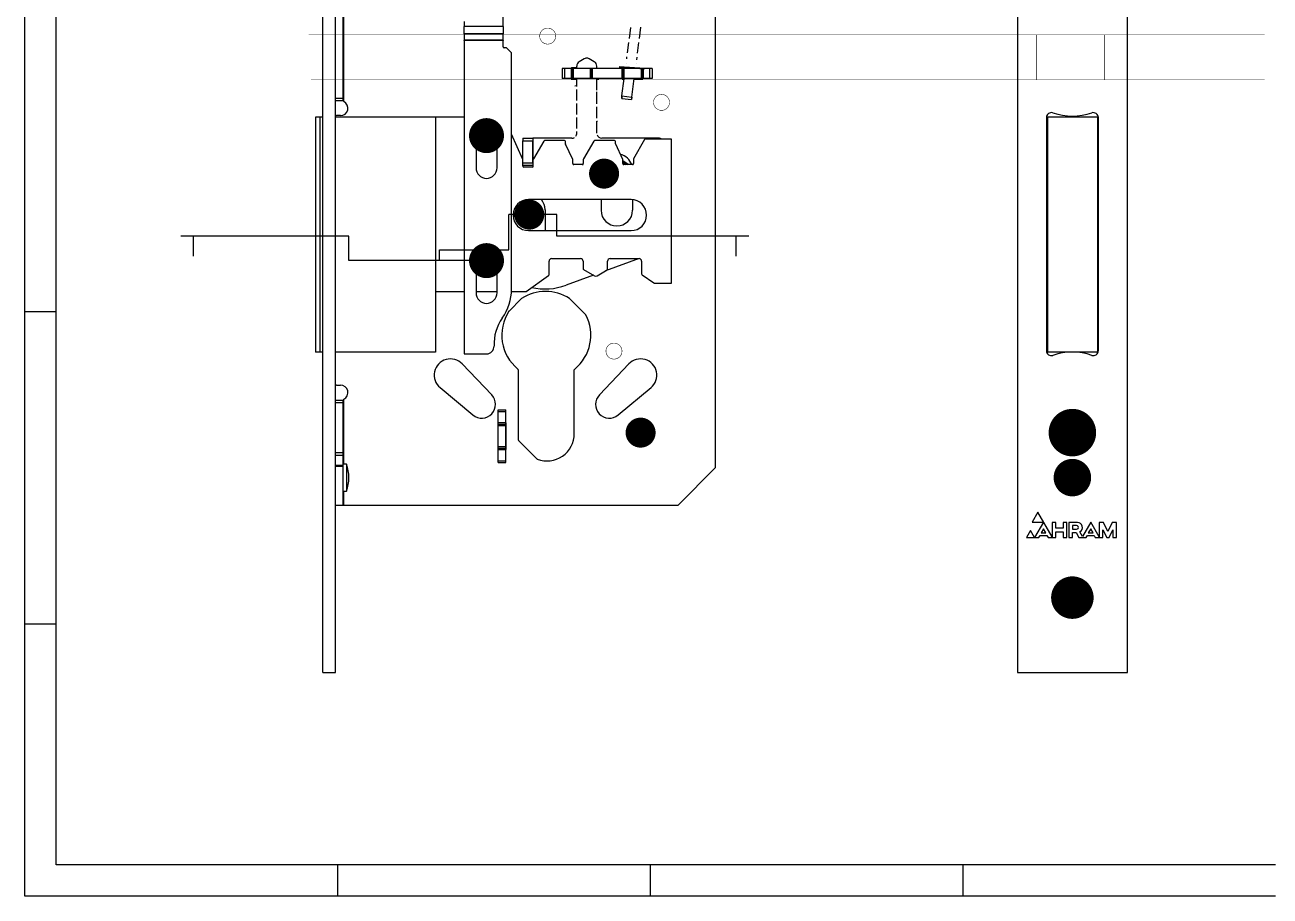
# Model space of a CAD drawing. Extents: x 19 to 519, y 6 to 365.
# Drawn here: x 18.8 to 267.7, y 6.2 to 180.5 of the extents above; entities that cross this region are included whole.
import ezdxf

# ---------------------------------------------------------------- set-up
doc = ezdxf.new("R2010")
doc.units = 0
doc.layers.add('119', color=190, linetype='CONTINUOUS')

msp = doc.modelspace()

# ---------------------------------------------------------------- linework, layer by layer
at = {"layer": '119'}
for p, q in [((78.3217, 50.9471), (78.3217, 290.9471)), ((217.1272, 290.9471), (217.1272, 50.9471)), ((239.1272, 50.9471), (239.1272, 290.9471)), ((156.8217, 91.9471), (156.8217, 249.9471)), ((80.8217, 165.8471), (80.8217, 217.6971)), ((82.3217, 217.6971), (82.3217, 165.8471)), ((18.75, 123.125), (18.75, 185.625)), ((25, 123.125), (25, 185.625)), ((114.3217, 180.1723), (114.3217, 186.6197)), ((82.5217, 165.1738), (82.5217, 182.2471)), ((106.5217, 181.2025), (106.5217, 180.1723)), ((114.3217, 180.1723), (106.5217, 180.1723)), ((106.5217, 178.6874), (106.5217, 180.1723)), ((114.3217, 180.1723), (114.3217, 178.6874)), ((139.5744, 177.7688), (139.8604, 179.9984)), ((141.5924, 177.7808), (141.8783, 180.0104)), ((114.3217, 178.6874), (106.5217, 178.6874)), ((106.5217, 178.6874), (106.5217, 177.4318)), ((114.3217, 177.4318), (106.5217, 177.4318)), ((106.5217, 177.3611), (106.5217, 177.4318)), ((114.3217, 177.3611), (106.5217, 177.3611)), ((106.5217, 177.3611), (106.5217, 162.0471)), ((114.3217, 177.4318), (114.3217, 178.6874)), ((114.3217, 177.4318), (114.3217, 177.3611)), ((114.3217, 176.1025), (114.3217, 177.3611)), ((139.2072, 174.9055), (139.4693, 176.949)), ((141.2183, 174.8641), (141.4873, 176.9615)), ((114.9388, 175.9025), (114.5217, 175.9025)), ((115.9631, 174.9611), (115.0803, 175.8439)), ((116.0217, 158.6495), (116.0217, 174.8196)), ((126.1217, 171.7721), (126.1217, 169.7721)), ((126.6217, 171.7721), (126.1217, 171.7721)), ((126.6217, 171.7721), (126.6217, 169.7721)), ((127.9217, 171.7721), (126.6217, 171.7721)), ((127.9217, 171.7721), (127.9217, 169.7721)), ((127.953, 171.7721), (127.9217, 171.7721)), ((128.1217, 171.7721), (127.953, 171.7721)), ((128.1217, 171.7721), (128.1217, 169.7721)), ((128.3217, 171.7721), (128.1217, 171.7721)), ((129.0717, 171.9221), (128.1467, 171.9221)), ((128.3217, 171.7721), (128.3217, 169.7721)), ((131.7717, 171.7721), (128.3217, 171.7721)), ((129.0717, 171.9221), (129.0717, 172.2519)), ((129.0717, 171.7721), (129.0717, 171.9221)), ((130.5717, 173.6952), (129.5717, 173.1179)), ((132.5717, 173.1179), (131.5717, 173.6952)), ((131.7717, 171.7721), (131.7717, 169.7721)), ((131.9717, 171.7721), (131.7717, 171.7721)), ((131.9717, 171.7721), (131.9717, 169.7721)), ((132.1717, 171.7721), (131.9717, 171.7721)), ((132.1717, 171.7721), (132.1717, 169.7721)), ((138.0717, 171.7721), (132.1717, 171.7721)), ((133.0717, 171.7721), (133.0717, 172.2519)), ((137.5105, 172.0986), (137.5077, 172.0909)), ((137.5077, 172.0909), (137.5558, 172.0842)), ((142.6508, 171.7939), (137.5105, 172.0986)), ((137.5558, 172.0842), (137.8065, 172.0722)), ((137.8065, 172.0722), (138.2877, 172.0462)), ((138.0717, 171.7721), (138.0717, 169.7721)), ((138.103, 171.7721), (138.0717, 171.7721)), ((138.2717, 171.7721), (138.103, 171.7721)), ((138.2717, 171.7721), (138.2717, 169.7721)), ((138.4717, 171.7721), (138.2717, 171.7721)), ((138.2877, 172.0462), (139.0052, 171.9983)), ((138.4717, 171.7721), (138.4717, 169.7721)), ((141.9217, 171.7721), (138.4717, 171.7721)), ((138.8053, 171.7721), (138.8358, 172.0096)), ((138.9403, 172.8244), (138.9461, 172.8699)), ((139.0052, 171.9983), (139.972, 171.9272)), ((139.0505, 173.6841), (139.1024, 174.0881)), ((139.972, 171.9272), (140.5266, 171.8858)), ((140.5266, 171.8858), (141.1012, 171.8441)), ((140.8217, 171.7721), (140.8334, 171.8635)), ((140.9378, 172.6776), (140.9421, 172.7112)), ((141.0465, 173.525), (141.1134, 174.0467)), ((141.1012, 171.8441), (141.6599, 171.8064)), ((141.2014, 171.7721), (141.2436, 171.8345)), ((141.6599, 171.8064), (142.1499, 171.7797)), ((141.9217, 171.7721), (141.9217, 169.7721)), ((142.1217, 171.7721), (141.9217, 171.7721)), ((142.1217, 171.7721), (142.1217, 169.7721)), ((142.3217, 171.7721), (142.1217, 171.7721)), ((142.1499, 171.7797), (142.5004, 171.773)), ((142.3217, 171.7721), (142.3217, 169.7721)), ((143.6217, 171.7721), (142.3217, 171.7721)), ((142.5004, 171.773), (142.6508, 171.7939)), ((143.6217, 171.7721), (143.6217, 169.7721)), ((144.1217, 171.7721), (143.6217, 171.7721)), ((144.1217, 171.7721), (144.1217, 169.7721)), ((126.6217, 169.7721), (126.1217, 169.7721)), ((127.9217, 169.7721), (126.6217, 169.7721)), ((127.953, 169.7721), (127.9217, 169.7721)), ((128.1217, 169.7721), (127.953, 169.7721)), ((128.3217, 169.7721), (128.1217, 169.7721)), ((128.1467, 169.6221), (129.0717, 169.6221)), ((131.7717, 169.7721), (128.3217, 169.7721)), ((129.0717, 169.6221), (129.0717, 169.7721)), ((129.0717, 168.1875), (129.0717, 169.6221)), ((131.9717, 169.7721), (131.7717, 169.7721)), ((132.1717, 169.7721), (131.9717, 169.7721)), ((138.0717, 169.7721), (132.1717, 169.7721)), ((133.0717, 167.4716), (133.0717, 169.7035)), ((133.4676, 169.6719), (133.0717, 169.5944)), ((138.103, 169.7721), (138.0717, 169.7721)), ((138.1027, 166.2943), (138.5488, 169.7721)), ((138.2717, 169.7721), (138.103, 169.7721)), ((138.4717, 169.7721), (138.2717, 169.7721)), ((138.2967, 169.6221), (138.5295, 169.6221)), ((141.9217, 169.7721), (138.4717, 169.7721)), ((140.0865, 166.0398), (140.5652, 169.7721)), ((140.5459, 169.6221), (142.0967, 169.6221)), ((142.1217, 169.7721), (141.9217, 169.7721)), ((142.2903, 169.7721), (142.1217, 169.7721)), ((142.3217, 169.7721), (142.2903, 169.7721)), ((143.6217, 169.7721), (142.3217, 169.7721)), ((144.1217, 169.7721), (143.6217, 169.7721)), ((128.6499, 168.2775), (129.0717, 168.3638)), ((129.0717, 165.3731), (129.0717, 167.5788)), ((133.0717, 164.7028), (133.0717, 167.0834)), ((80.8217, 165.3471), (80.8217, 165.8471)), ((80.8217, 165.8471), (82.3217, 165.8471)), ((80.8217, 162.1471), (80.8217, 165.3471)), ((80.8217, 165.3471), (82.3217, 165.3471)), ((82.3217, 165.8471), (82.3217, 165.3471)), ((82.3628, 165.3471), (82.3217, 165.3471)), ((129.0717, 162.5626), (129.0717, 164.7662)), ((138.1027, 166.2943), (138.0391, 165.7983)), ((138.0391, 165.7983), (138.0403, 165.8078)), ((138.0391, 165.7983), (140.0229, 165.5439)), ((138.0403, 165.8078), (138.0439, 165.8361)), ((138.0439, 165.8361), (138.0498, 165.8819)), ((138.0498, 165.8819), (138.0577, 165.9436)), ((138.0577, 165.9436), (138.0674, 166.0187)), ((138.0674, 166.0187), (138.0784, 166.1045)), ((138.0784, 166.1045), (138.0903, 166.1975)), ((138.0903, 166.1975), (138.1027, 166.2943)), ((138.1027, 166.2943), (140.0865, 166.0398)), ((140.0865, 166.0398), (140.0229, 165.5439)), ((140.0229, 165.5439), (140.0241, 165.5534)), ((140.0241, 165.5534), (140.0277, 165.5816)), ((140.0277, 165.5816), (140.0336, 165.6275)), ((140.0336, 165.6275), (140.0415, 165.6891)), ((140.0415, 165.6891), (140.0511, 165.7643)), ((140.0511, 165.7643), (140.0621, 165.85)), ((140.0621, 165.85), (140.0741, 165.9431)), ((140.0741, 165.9431), (140.0865, 166.0398)), ((76.8217, 162.0471), (76.8217, 115.0471)), ((77.6796, 162.0471), (76.8217, 162.0471)), ((77.6796, 162.0471), (77.6796, 115.0471)), ((78.3217, 162.0471), (77.6796, 162.0471)), ((80.8217, 108.6471), (80.8217, 162.1471)), ((100.8217, 162.0471), (80.8217, 162.0471)), ((81.8217, 162.3471), (81.0217, 162.3471)), ((106.5217, 162.0471), (100.8217, 162.0471)), ((100.8217, 162.0471), (100.8217, 115.0471)), ((106.5217, 162.0471), (106.5217, 127.1471)), ((129.0717, 159.7587), (129.0717, 161.951)), ((133.0717, 161.8507), (133.0717, 164.0919)), ((222.9272, 161.9443), (222.9272, 115.35)), ((223.1272, 162.0471), (223.1272, 115.0471)), ((233.1272, 162.0471), (223.1272, 162.0471)), ((233.1272, 162.0471), (233.1272, 115.0471)), ((233.3272, 115.35), (233.3272, 161.9443)), ((133.0717, 158.8292), (133.0717, 161.24)), ((133.2358, 161.2022), (133.0717, 161.1606)), ((116.0217, 127.6411), (116.0217, 158.6495)), ((118.2547, 153.5857), (116.0217, 158.6495)), ((118.2717, 157.8292), (120.2717, 157.8292)), ((118.2717, 157.8292), (118.2717, 157.3292)), ((118.2717, 153.505), (118.2717, 157.3292)), ((118.2717, 157.3292), (120.2717, 157.3292)), ((120.2717, 157.8292), (120.2717, 157.3292)), ((120.3717, 157.8292), (120.2717, 157.8292)), ((120.2717, 152.9292), (120.2717, 157.3292)), ((128.0717, 157.8292), (120.3717, 157.8292)), ((120.3717, 152.2471), (120.3717, 157.8292)), ((122.4579, 157.2471), (120.3985, 153.6801)), ((126.6217, 157.3471), (122.6311, 157.3471)), ((126.8217, 156.6916), (126.8217, 157.1471)), ((129.0717, 158.8292), (129.0717, 159.146)), ((132.4579, 157.2471), (130.3985, 153.6801)), ((136.6217, 157.3471), (132.6311, 157.3471)), ((145.4717, 157.8292), (134.0717, 157.8292)), ((136.8217, 156.6916), (136.8217, 157.1471)), ((142.6311, 157.5471), (140.3985, 153.6801)), ((148.0217, 157.6471), (142.8043, 157.6471)), ((148.0217, 128.8471), (148.0217, 157.6471)), ((108.9217, 155.5471), (108.9217, 151.9025)), ((113.1217, 151.9025), (113.1217, 155.5471)), ((128.2528, 153.5874), (126.8405, 156.6069)), ((138.2528, 153.5874), (136.8405, 156.6069)), ((118.2717, 152.2471), (118.2717, 153.505)), ((118.2717, 152.9292), (120.2717, 152.9292)), ((118.2717, 152.4292), (120.2717, 152.4292)), ((120.1717, 152.0471), (118.4717, 152.0471)), ((120.2717, 152.9292), (120.2717, 152.4292)), ((120.2717, 152.4292), (120.3717, 152.4292)), ((128.2717, 152.7471), (128.2717, 153.5027)), ((130.1717, 152.5471), (128.4717, 152.5471)), ((130.3717, 153.5801), (130.3717, 152.7471)), ((138.2717, 153.2967), (138.2717, 153.5027)), ((138.2717, 152.9658), (138.2717, 153.2967)), ((138.2717, 153.2967), (138.9227, 152.908)), ((139.3077, 152.5471), (138.2717, 153.2967)), ((138.2717, 152.7471), (138.2717, 152.9658)), ((138.6888, 152.7093), (138.2717, 152.9658)), ((138.2717, 152.9658), (138.8855, 152.5471)), ((138.8855, 152.5471), (138.4717, 152.5471)), ((138.8855, 152.5471), (138.6888, 152.7093)), ((139.3077, 152.5471), (138.8855, 152.5471)), ((138.9227, 152.908), (139.3077, 152.5471)), ((140.1717, 152.5471), (139.3077, 152.5471)), ((140.3717, 153.5801), (140.3717, 152.7471)), ((223.1272, 153.5471), (222.9272, 153.5471)), ((222.9272, 147.5471), (223.1272, 147.5471)), ((139.9217, 145.5471), (119.4217, 145.5471)), ((133.9217, 145.5471), (133.9217, 143.4292)), ((140.2217, 145.5326), (140.2217, 143.4292)), ((223.1272, 145.5471), (222.9272, 145.5471)), ((233.3272, 145.5471), (233.1272, 145.5471)), ((125.0482, 142.5471), (115.5043, 142.5471)), ((115.5043, 135.5352), (115.5043, 142.5471)), ((116.4217, 143.2281), (116.4217, 141.6661)), ((122.7217, 143.5292), (122.7217, 139.3471)), ((125.0482, 138.2292), (125.0482, 142.5471)), ((222.9272, 139.5471), (223.1272, 139.5471)), ((233.1272, 139.5471), (233.3272, 139.5471)), ((52.4266, 138.2292), (49.9266, 138.2292)), ((83.5159, 138.2292), (52.4266, 138.2292)), ((52.4266, 134.2075), (52.4266, 138.2292)), ((83.5159, 133.3471), (83.5159, 138.2292)), ((119.4217, 139.3471), (139.9217, 139.3471)), ((160.9229, 138.2292), (125.0482, 138.2292)), ((163.4229, 138.2292), (160.9229, 138.2292)), ((160.9229, 134.2075), (160.9229, 138.2292)), ((101.6423, 135.5352), (115.5043, 135.5352)), ((101.6423, 133.3471), (101.6423, 135.5352)), ((101.6423, 133.3471), (83.5159, 133.3471)), ((111.0217, 133.3471), (101.6423, 133.3471)), ((123.5217, 130.5123), (123.5217, 133.2471)), ((124.0217, 133.7471), (129.8217, 133.7471)), ((130.3217, 133.2471), (130.3217, 131.7513)), ((141.5383, 133.7468), (134.8299, 131.3052)), ((135.2217, 131.6477), (135.2217, 133.2471)), ((135.7217, 133.7471), (141.5217, 133.7471)), ((142.0217, 133.2471), (142.0217, 130.6954)), ((108.9217, 130.5471), (108.9217, 127.1471)), ((113.1217, 127.1471), (113.1217, 130.5471)), ((118.9161, 127.1833), (123.4364, 130.3484)), ((123.5217, 130.5123), (123.5217, 130.5123)), ((132.4221, 130.4288), (126.9311, 128.4302)), ((130.4221, 131.5779), (132.6226, 130.3136)), ((133.1226, 130.3147), (135.1221, 131.4747)), ((142.107, 130.5316), (144.4609, 128.8833)), ((100.8217, 127.1471), (106.5217, 127.1471)), ((106.5217, 127.1471), (106.5217, 114.7025)), ((108.9217, 127.1471), (108.9217, 126.9025)), ((108.9217, 127.1471), (113.1217, 127.1471)), ((113.1217, 126.9025), (113.1217, 127.1471)), ((116.0095, 127.1471), (118.8014, 127.1471)), ((144.5756, 128.8471), (148.0217, 128.8471)), ((118.0071, 125.7484), (115.5204, 123.2617)), ((130.8458, 122.5389), (127.6363, 125.7484)), ((18.75, 60.625), (18.75, 123.125)), ((25, 123.125), (18.75, 123.125)), ((25, 60.625), (25, 123.125)), ((77.6796, 115.0471), (76.8217, 115.0471)), ((78.3217, 115.0471), (77.6796, 115.0471)), ((100.8217, 115.0471), (80.8217, 115.0471)), ((106.5217, 114.7025), (111.0313, 114.7025)), ((233.1272, 115.0471), (223.1272, 115.0471)), ((112.065, 106.4917), (106.1774, 112.6861)), ((139.466, 112.6861), (133.5784, 106.4917)), ((117.3717, 111.5059), (117.3717, 97.5164)), ((128.5717, 98.7471), (128.5717, 111.5059)), ((80.8217, 105.4471), (80.8217, 108.6471)), ((81.0217, 108.4471), (81.8217, 108.4471)), ((101.7431, 107.9487), (108.3129, 102.4831)), ((137.3304, 102.4831), (143.9002, 107.9487)), ((80.8217, 104.9471), (80.8217, 105.4471)), ((80.8217, 105.4471), (82.3217, 105.4471)), ((80.8217, 94.9471), (80.8217, 104.9471)), ((80.8217, 104.9471), (82.3217, 104.9471)), ((82.3217, 105.4471), (82.3217, 104.9471)), ((82.3217, 105.4471), (82.3628, 105.4471)), ((82.3217, 104.9471), (82.3217, 94.9471)), ((82.5217, 92.6471), (82.5217, 105.6205)), ((113.3717, 103.4971), (114.8717, 103.4971)), ((113.3717, 103.1971), (113.3717, 103.4971)), ((113.3717, 103.1971), (114.8717, 103.1971)), ((113.3717, 100.9471), (113.3717, 103.1971)), ((114.8717, 103.1971), (114.8717, 103.4971)), ((114.8717, 100.9471), (114.8717, 103.1971)), ((113.3717, 100.8971), (113.2717, 100.8971)), ((113.2717, 100.8971), (113.2717, 95.5971)), ((113.3717, 100.9471), (114.8717, 100.9471)), ((113.3717, 100.8971), (113.3717, 100.9471)), ((113.3717, 100.6471), (113.3717, 100.8971)), ((113.3717, 100.6471), (114.8717, 100.6471)), ((113.3717, 100.3471), (113.3717, 100.6471)), ((113.3717, 100.3471), (114.8717, 100.3471)), ((113.3717, 96.1471), (113.3717, 100.3471)), ((114.8717, 100.8971), (114.8717, 100.9471)), ((114.8717, 100.6471), (114.8717, 100.8971)), ((114.9717, 100.8971), (114.8717, 100.8971)), ((114.8717, 100.3471), (114.8717, 100.6471)), ((114.8717, 96.1471), (114.8717, 100.3471)), ((114.9717, 95.5971), (114.9717, 100.8971)), ((228.647, 101.9471), (227.6029, 101.9471)), ((117.4303, 97.375), (121.1021, 93.7032)), ((225.3749, 99.2471), (225.3749, 99.2471)), ((225.3749, 99.2471), (225.3749, 97.2471)), ((230.8749, 97.2471), (230.8749, 99.2471)), ((230.8749, 99.2471), (230.8749, 99.2471)), ((80.8217, 94.4471), (80.8217, 94.9471)), ((80.8217, 94.9471), (82.3217, 94.9471)), ((82.3217, 94.9471), (82.3217, 94.4471)), ((113.2717, 95.5971), (113.3717, 95.5971)), ((113.3717, 95.8471), (113.3717, 96.1471)), ((113.3717, 96.1471), (114.8717, 96.1471)), ((113.3717, 95.8471), (114.8717, 95.8471)), ((113.3717, 95.5971), (113.3717, 95.8471)), ((113.3717, 95.5471), (113.3717, 95.5971)), ((113.3717, 95.5471), (114.8717, 95.5471)), ((113.3717, 93.2971), (113.3717, 95.5471)), ((114.8717, 95.8471), (114.8717, 96.1471)), ((114.8717, 95.5971), (114.8717, 95.8471)), ((114.8717, 95.5471), (114.8717, 95.5971)), ((114.8717, 95.5971), (114.9717, 95.5971)), ((114.8717, 93.2971), (114.8717, 95.5471)), ((226.8772, 95.9471), (229.3772, 95.9471)), ((80.8217, 92.4611), (80.8217, 94.4471)), ((80.8217, 94.4471), (82.3217, 94.4471)), ((80.8217, 92.2639), (80.8217, 92.4611)), ((80.8217, 92.4611), (82.3217, 92.4611)), ((80.8217, 84.4471), (80.8217, 92.2639)), ((80.8217, 92.2639), (82.3217, 92.2639)), ((82.3217, 94.4471), (82.3217, 92.4611)), ((82.5217, 92.6471), (82.3217, 92.6471)), ((82.3217, 92.4611), (82.3217, 92.2639)), ((82.3217, 92.2639), (82.3217, 84.4471)), ((83.0217, 92.6471), (82.5217, 92.6471)), ((83.0217, 92.6471), (83.0217, 87.2471)), ((113.3717, 93.2971), (114.8717, 93.2971)), ((113.3717, 92.9971), (113.3717, 93.2971)), ((113.3717, 92.9971), (114.8717, 92.9971)), ((114.8717, 92.9971), (114.8717, 93.2971)), ((149.3217, 84.4471), (156.8217, 91.9471)), ((82.3217, 87.2471), (82.5217, 87.2471)), ((82.5217, 87.2471), (83.0217, 87.2471)), ((82.5217, 84.4471), (82.5217, 87.2471)), ((80.8217, 50.9471), (80.8217, 84.4471)), ((80.8217, 84.4471), (82.3217, 84.4471)), ((82.3217, 84.4471), (82.5217, 84.4471)), ((82.5217, 84.4471), (149.3217, 84.4471)), ((221.2339, 83.0118), (220.0978, 81.0443)), ((224.0714, 78.0964), (221.2339, 83.0118)), ((220.0978, 81.0443), (222.3542, 81.0441)), ((222.362, 81.0306), (220.5898, 77.9616)), ((222.3697, 79.7009), (221.8971, 78.8825)), ((222.8422, 78.8824), (222.3697, 79.7009)), ((224.0716, 80.9914), (224.0714, 78.0964)), ((224.8089, 80.9914), (224.0716, 80.9914)), ((224.8089, 79.8383), (224.8089, 80.9914)), ((226.2921, 79.8382), (224.8089, 79.8383)), ((227.0294, 80.9913), (226.2921, 80.9913)), ((226.2921, 80.9913), (226.2921, 79.8382)), ((227.0293, 77.9477), (227.0294, 80.9913)), ((227.3895, 80.9912), (227.3894, 77.9477)), ((229.13, 80.9911), (227.3895, 80.9912)), ((228.1268, 80.3395), (228.1268, 79.628)), ((228.9841, 80.3395), (228.1268, 80.3395)), ((231.7877, 81.0441), (230.1428, 78.1955)), ((231.7877, 79.7004), (231.3151, 78.8819)), ((233.4894, 78.0964), (231.7877, 81.0441)), ((232.2601, 78.8819), (231.7877, 79.7004)), ((233.4896, 80.9909), (233.4894, 78.0964)), ((234.3383, 80.9908), (233.4896, 80.9909)), ((235.2213, 79.16), (234.3383, 80.9908)), ((236.1045, 80.9907), (235.2213, 79.16)), ((236.9532, 80.9907), (236.1045, 80.9907)), ((236.9531, 77.9471), (236.9532, 80.9907)), ((219.7676, 79.3588), (218.9531, 77.9482)), ((218.9531, 77.9482), (221.4565, 77.948)), ((220.5742, 77.9616), (219.7676, 79.3588)), ((221.4565, 77.948), (221.704, 78.3767)), ((221.704, 78.3767), (223.0352, 78.3766)), ((221.8971, 78.8825), (222.8422, 78.8824)), ((223.0352, 78.3766), (223.2827, 77.9479)), ((223.2827, 77.9479), (224.8087, 77.9478)), ((224.8087, 77.9478), (224.8088, 79.1009)), ((224.8088, 79.1009), (226.292, 79.1008)), ((226.292, 79.1008), (226.292, 77.9477)), ((226.292, 77.9477), (227.0293, 77.9477)), ((227.3894, 77.9477), (228.1267, 77.9476)), ((228.1267, 77.9476), (228.1267, 78.9764)), ((228.1267, 78.9764), (228.8776, 78.9764)), ((228.1268, 79.628), (228.9841, 79.6279)), ((228.8776, 78.9764), (229.4384, 77.9475)), ((229.4384, 77.9475), (230.8745, 77.9474)), ((230.1428, 78.1955), (229.6412, 79.1158)), ((230.8745, 77.9474), (231.122, 78.3761)), ((231.122, 78.3761), (232.4532, 78.376)), ((231.3151, 78.8819), (232.2601, 78.8819)), ((232.4532, 78.376), (232.7006, 77.9473)), ((232.7006, 77.9473), (234.2267, 77.9472)), ((234.2267, 77.9472), (234.2268, 79.5247)), ((234.2268, 79.5247), (234.9876, 77.9472)), ((234.9876, 77.9472), (235.4548, 77.9472)), ((235.4548, 77.9472), (236.2158, 79.5246)), ((236.2158, 79.5246), (236.2157, 77.9471)), ((236.2157, 77.9471), (236.9531, 77.9471)), ((18.75, 6.25), (18.75, 60.625)), ((25, 60.625), (18.75, 60.625)), ((25, 12.5), (25, 60.625)), ((78.3217, 50.9471), (80.8217, 50.9471)), ((217.1272, 50.9471), (239.1272, 50.9471)), ((81.25, 12.5), (25, 12.5)), ((143.75, 12.5), (81.25, 12.5)), ((81.25, 12.5), (81.25, 6.25)), ((206.25, 12.5), (143.75, 12.5)), ((143.75, 12.5), (143.75, 6.25)), ((268.75, 12.5), (206.25, 12.5)), ((206.25, 12.5), (206.25, 6.25)), ((81.25, 6.25), (18.75, 6.25)), ((143.75, 6.25), (81.25, 6.25)), ((206.25, 6.25), (143.75, 6.25)), ((268.75, 6.25), (206.25, 6.25))]:
    msp.add_line(p, q, dxfattribs=at)
for points, const_width in [([(123.25, 176.65, 1), (123.25, 179.85, 1), (123.25, 176.65)], 0.1016), ([(75.5, 178.5254, 1), (75.5, 178.4746)], 0.0508), ([(221, 178.5254, 1), (221, 178.4746)], 0.0508), ([(221.0254, 178.5, 1), (220.9746, 178.5)], 0.0508), ([(221.0254, 177, 1), (220.9746, 177)], 0.0508), ([(220.9746, 177, 1), (221.0254, 177)], 0.0508), ([(221, 178.4746, 1), (221, 178.5254)], 0.0508), ([(234.5, 178.5254, 1), (234.5, 178.4746)], 0.0508), ([(234.5254, 178.5, 1), (234.4746, 178.5)], 0.0508), ([(234.5, 178.4746, 1), (234.5, 178.5254)], 0.0508), ([(266.5, 178.4746, 1), (266.5, 178.5254)], 0.0508), ([(76, 169.5254, 1), (76, 169.4746)], 0.0508), ([(221, 169.5254, 1), (221, 169.4746)], 0.0508), ([(220.9746, 169.5, 1), (221.0254, 169.5)], 0.0508), ([(221, 169.4746, 1), (221, 169.5254)], 0.0508), ([(234.5, 169.5254, 1), (234.5, 169.4746)], 0.0508), ([(234.4746, 169.5, 1), (234.5254, 169.5)], 0.0508), ([(234.5, 169.4746, 1), (234.5, 169.5254)], 0.0508), ([(266.5, 169.4746, 1), (266.5, 169.5254)], 0.0508), ([(146, 163.4, 1), (146, 166.6, 1), (146, 163.4)], 0.1016), ([(111.0217, 156.5971, 1), (111.0217, 160.0971, 1), (111.0217, 156.5971)], 3.5), ([(134.5217, 149.2471, 1), (134.5217, 152.2471, 1), (134.5217, 149.2471)], 3), ([(134.5217, 149.3971, 1), (134.5217, 152.0971, 1), (134.5217, 149.3971)], 2.7), ([(119.5717, 141.0471, 1), (119.5717, 144.0471, 1), (119.5717, 141.0471)], 3), ([(119.5717, 141.9221, 1), (119.5717, 143.1721, 1), (119.5717, 141.9221)], 1.25), ([(111.0217, 131.5971, 1), (111.0217, 135.0971, 1), (111.0217, 131.5971)], 3.5), ([(136.5, 113.65, 1), (136.5, 116.85, 1), (136.5, 113.65)], 0.1016), ([(228.1272, 96.5721, 1), (228.1272, 101.3221, 1), (228.1272, 96.5721)], 4.75), ([(228.1272, 97.3221, 1), (228.1272, 100.5721, 1), (228.1272, 97.3221)], 3.25), ([(141.8217, 97.4471, 1), (141.8217, 100.4471, 1), (141.8217, 97.4471)], 3), ([(141.8217, 98.3221, 1), (141.8217, 99.5721, 1), (141.8217, 98.3221)], 1.25), ([(228.1272, 88.0721, 1), (228.1272, 91.8221, 1), (228.1272, 88.0721)], 3.75), ([(228.1272, 88.6971, 1), (228.1272, 91.1971, 1), (228.1272, 88.6971)], 2.5), ([(228.1272, 63.8221, 1), (228.1272, 68.0721, 1), (228.1272, 63.8221)], 4.25), ([(228.1272, 64.5721, 1), (228.1272, 67.3221, 1), (228.1272, 64.5721)], 2.75)]:
    msp.add_lwpolyline(points, format="xyb", dxfattribs=dict(at, const_width=const_width))
at = {"layer": '119', "const_width": 0.1016}
for points in [[(75.5, 178.5), (221, 178.5)], [(221, 178.5), (234.5, 178.5)], [(221, 178.5), (221, 177)], [(221, 177), (221, 169.5)], [(234.5, 178.5), (266.5, 178.5)], [(234.5, 178.5), (234.5, 169.5)], [(76, 169.5), (221, 169.5)], [(221, 169.5), (234.5, 169.5)], [(234.5, 169.5), (266.5, 169.5)]]:
    msp.add_lwpolyline(points, dxfattribs=at)
at = {"layer": '119'}
for centre, radius, start, end in [((114.5217, 176.1025), 0.2, 180, 270), ((114.9388, 175.7025), 0.2, 45.0003, 89.9994), ((115.8217, 174.8196), 0.2, 359.9997, 44.9997), ((128.1467, 171.7221), 0.2, 89.9999, 165.5224), ((130.0717, 172.2518), 1, 120, 179.9996), ((131.0717, 172.8292), 1, 99.5941, 120.0004), ((131.0103, 163.8158), 10, 88.6162, 90.6031), ((131.0717, 172.8292), 1, 60, 79.6252), ((132.0717, 172.2519), 1, 359.9999, 59.9998), ((138.2967, 171.7221), 0.2, 89.9999, 165.5224), ((128.1467, 169.8221), 0.2, 194.4776, 270.0001), ((138.2967, 169.8221), 0.2, 194.4776, 270.0001), ((142.0967, 169.8221), 0.2, 269.9999, 345.5224), ((81.8217, 163.8471), 1.5, 270, 62.1819), ((81.0217, 162.1471), 0.2, 90, 180), ((223.9272, 161.9443), 1, 71.151, 179.9998), ((228.1272, 174.2471), 12, 251.1509, 288.8491), ((232.3272, 161.9443), 1, 0, 108.8492), ((122.6311, 157.1471), 0.2, 90, 149.999), ((126.6217, 157.1471), 0.2, 0, 90), ((128.0717, 158.8292), 1, 270, 302.9676), ((128.0717, 158.8292), 1, 325.3475, 0.0001), ((132.6311, 157.1471), 0.2, 90, 149.999), ((134.0717, 158.8292), 1, 199.1201, 269.9998), ((136.6217, 157.1471), 0.2, 0, 90), ((142.8043, 157.4471), 0.2, 90.0001, 150.0011), ((145.4717, 156.8292), 1, 54.8776, 90.0002), ((127.0217, 156.6916), 0.2, 180.0005, 205.0692), ((137.0217, 156.6916), 0.2, 180.0005, 205.0692), ((137.0717, 151.5292), 3.15, 18.8536, 77.0075), ((111.0217, 151.9025), 2.1, 180, 0), ((118.0717, 153.505), 0.2, 359.9994, 23.7965), ((118.4717, 152.2471), 0.2, 180, 270), ((120.1717, 152.2471), 0.2, 270, 0), ((120.5717, 153.5801), 0.2, 150.0005, 180.0007), ((128.0717, 153.5027), 0.2, 0.0005, 25.0692), ((128.4717, 152.7471), 0.2, 180, 270), ((130.1717, 152.7471), 0.2, 270, 0), ((130.5717, 153.5801), 0.2, 150.0005, 180.0007), ((138.0717, 153.5027), 0.2, 0.0005, 25.0692), ((138.4717, 152.7471), 0.2, 180, 270), ((140.1717, 152.7471), 0.2, 270, 0), ((140.5717, 153.5801), 0.2, 150.0005, 180.0007), ((119.4217, 142.4471), 3.1, 90, 270), ((119.5717, 143.5292), 3.15, 360, 39.8373), ((139.9217, 142.4471), 3.1, 270, 90), ((137.0717, 143.4292), 3.15, 180, 0), ((124.0217, 133.2471), 0.5, 90, 180), ((129.8217, 133.2471), 0.5, 0, 90), ((135.7217, 133.2471), 0.5, 90, 180), ((141.5217, 133.2471), 0.5, 0, 90), ((123.3217, 130.5123), 0.2, 305.0012, 0.0009), ((130.5217, 131.7513), 0.2, 179.9997, 240.1218), ((132.8717, 130.7471), 0.5, 240.1219, 300.1216), ((135.0217, 131.6477), 0.2, 300.1225, 0.0008), ((142.2217, 130.6954), 0.2, 180.0003, 235.001), ((106.0217, 127.6411), 10, 324.6655, 0), ((122.8217, 118.4471), 8.75, 56.8678, 123.1322), ((118.8014, 127.3471), 0.2, 270.0004, 304.9996), ((122.6717, 140.1328), 12.4536, 257.7499, 290), ((144.5757, 129.0471), 0.2, 235.0001, 269.9989), ((111.0217, 126.9025), 2.1, 180, 0), ((118.1485, 125.607), 0.2, 123.1282, 134.9974), ((127.4949, 125.607), 0.2, 45.0003, 56.8687), ((122.8217, 118.4471), 8.75, 146.8678, 230.855), ((115.6618, 123.1203), 0.2, 134.9979, 146.8656), ((123.1217, 118.4471), 8.75, 309.145, 27.5185), ((130.7044, 122.3975), 0.2, 27.5212, 45.0014), ((121.5217, 116.6525), 9, 144.6655, 182.4563), ((111.0313, 116.2025), 1.5, 270, 2.4565), ((223.9272, 115.35), 1, 180, 288.8489), ((228.1272, 103.0471), 12, 71.1509, 108.8491), ((232.3272, 115.35), 1, 251.1509, 360), ((103.8217, 110.4471), 3.25, 43.545, 230.2419), ((141.8217, 110.4471), 3.25, 309.7582, 136.455), ((117.1717, 111.5059), 0.2, 359.9997, 50.8541), ((128.7717, 111.5059), 0.2, 129.1445, 179.9998), ((81.0217, 108.6471), 0.2, 180, 270), ((81.8217, 106.9471), 1.5, 297.8181, 90), ((110.0717, 104.5971), 2.75, 230.2418, 43.5451), ((135.5717, 104.5971), 2.75, 136.4548, 309.7582), ((228.1249, 99.2471), 2.75, 0, 180), ((117.5717, 97.5164), 0.2, 180.0005, 224.9999), ((123.1217, 98.7471), 5.45, 249.0379, 359.9999), ((75.9817, 89.9471), 7.54, 339.017, 20.983), ((121.2435, 93.8446), 0.2, 225.0012, 249.0389), ((222.3542, 81.0351), 0.009, 330.0155, 90.0097), ((228.9841, 79.9837), 0.3558, 269.997, 89.9995), ((229.1299, 79.9837), 1.0074, 300.4994, 89.9963), ((220.582, 77.9661), 0.009, 210.0214, 329.9786)]:
    msp.add_arc(centre, radius, start, end, dxfattribs=at)

doc.saveas('drawing.dxf')
